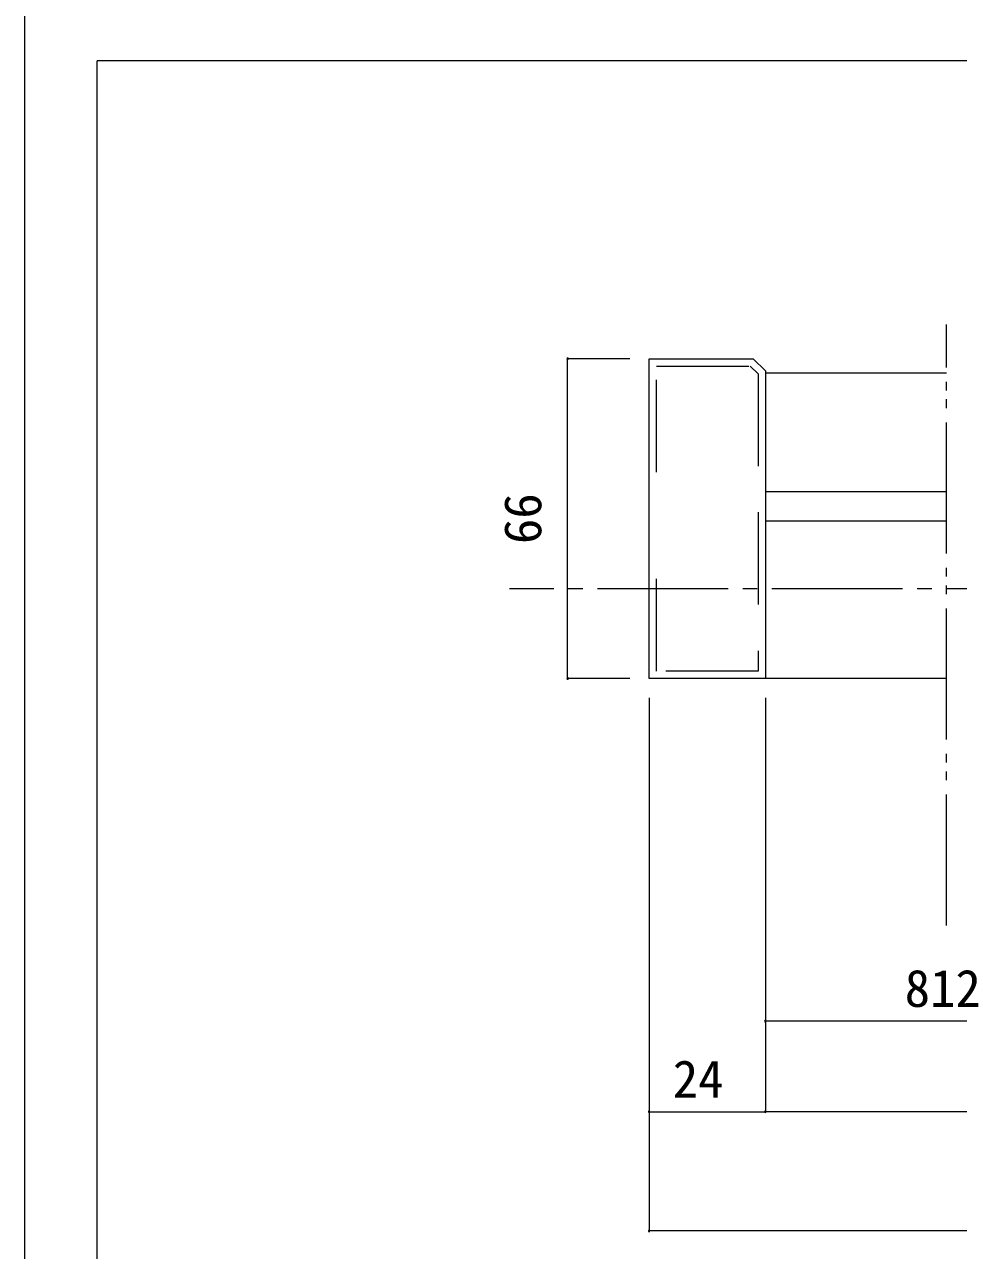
# Model space of a CAD drawing. Units: millimetres on the paper, enlarged 10 times, with parts at other scales. Extents: x -1985 to 2015, y -1370 to 1400.
# Drawn here: x -1985 to -1342, y -921 to -78 of the extents above; entities that cross this region are included whole.
import ezdxf
from ezdxf.enums import TextEntityAlignment as Align

# ---------------------------------------------------------------- set-up
doc = ezdxf.new("R2010")
doc.units = ezdxf.units.MM
doc.header["$LTSCALE"] = 10
for name, pattern in [('CHAIN2', [12, 9, -1, 1, -1]), ('DOUBLE_CHAIN2', [12.8, 9, -1, 0.6, -0.6, 0.6, -1]), ('USER2', [9.525, 6.35, -3.175])]:
    doc.linetypes.add(name, pattern=pattern)
doc.layers.add('1-1_0', color=7, linetype='Continuous', lineweight=20)
doc.layers.add('2-0', color=7, linetype='Continuous', lineweight=20)
doc.styles.add('ＭＳ ゴシック', font='')
doc.styles.get('ＭＳ ゴシック').set_extended_font_data('MS Gothic')

msp = doc.modelspace()

# ---------------------------------------------------------------- linework, layer by layer
at = {"layer": '1-1_0'}
for p in [(395, -102.5), (395, -102.5), (-1935, -1002.5)]:
    msp.add_line(p, (-1935, -102.5), dxfattribs=at)
msp.add_lwpolyline([(-1985, -1370), (2015, -1370), (2015, 1400), (-1985, 1400)], close=True, dxfattribs=at)
at = {"layer": '2-0', "linetype": 'DOUBLE_CHAIN2'}
msp.add_line((-1350.82, -697.39), (-1350.82, -283.95), dxfattribs=at)
at = {"layer": '2-0', "color": 4, "lineweight": 9}
for p, q in [((-1611.36, -527.48), (-1611.36, -307.48)), ((-1568.65, -307.48), (-1611.36, -307.48)), ((-1568.65, -527.48), (-1611.36, -527.48)), ((-1555.31, -540.82), (-1555.31, -829.78)), ((-1555.31, -540.82), (-1555.31, -907.62)), ((-1475.31, -540.82), (-1475.31, -767.42)), ((-1475.31, -540.82), (-1475.31, -825.61)), ((-1475.31, -540.82), (-1475.31, -825.61)), ((-1210.18, -763.26), (-1475.31, -763.26)), ((-1555.31, -825.61), (-1475.31, -825.61)), ((-64.69, -825.61), (-1475.31, -825.61)), ((-706.67, -907.62), (-1555.31, -907.62))]:
    msp.add_line(p, q, dxfattribs=at)
at = {"layer": '2-0'}
for p, q in [((-1475.31, -315.82), (-1475.31, -527.48)), ((-1350.82, -317.48), (-1475.31, -317.48)), ((-1350.82, -399.15), (-1475.31, -399.15)), ((-1350.82, -419.15), (-1475.31, -419.15)), ((-1475.31, -527.48), (-1555.31, -527.48)), ((-1350.82, -527.48), (-1475.31, -527.48))]:
    msp.add_line(p, q, dxfattribs=at)
at = {"layer": '2-0', "color": 4, "linetype": 'CHAIN2', "lineweight": 9}
msp.add_line((59.08, -465.82), (-1651.35, -465.82), dxfattribs=at)
at = {"layer": '2-0'}
msp.add_lwpolyline([(-1555.31, -527.48), (-1555.31, -307.48), (-1483.65, -307.48), (-1475.31, -315.82)], dxfattribs=at)
at = {"layer": '2-0', "linetype": 'USER2'}
for points in [[(-1550.31, -385.48), (-1550.31, -312.48), (-1485.72, -312.48), (-1480.31, -317.89), (-1480.31, -522.48)], [(-1480.31, -522.48), (-1550.31, -522.48), (-1550.31, -432.82)]]:
    msp.add_lwpolyline(points, dxfattribs=at)
at = {"layer": '2-0', "color": 4, "lineweight": 9}
for centre, start, end in [((-1611.36, -307.48), 90, 270), ((-1611.36, -307.48), 270, 90), ((-1611.36, -527.48), 90, 270), ((-1611.36, -527.48), 270, 90), ((-1475.31, -763.26), 0, 180), ((-1475.31, -763.26), 180, 0), ((-1555.31, -825.61), 0, 180), ((-1555.31, -825.61), 180, 0), ((-1475.31, -825.61), 0, 180), ((-1475.31, -825.61), 0, 180), ((-1475.31, -825.61), 180, 0), ((-1475.31, -825.61), 180, 0), ((-1555.31, -907.62), 0, 180), ((-1555.31, -907.62), 180, 0)]:
    msp.add_arc(centre, 0.521, start, end, dxfattribs=at)

# ---------------------------------------------------------------- texts
at = {"layer": '2-0', "style": 'ＭＳ ゴシック'}
msp.add_text('66', height=25.66, rotation=90, dxfattribs=at).set_placement((-1621.8, -434.98), align=Align.BOTTOM_LEFT)
for s, p in [('812', (-1379.48, -761.17)), ('24', (-1539.04, -823.53))]:
    msp.add_text(s, height=25.66, dxfattribs=at).set_placement(p, align=Align.BOTTOM_LEFT)

doc.saveas('drawing.dxf')
